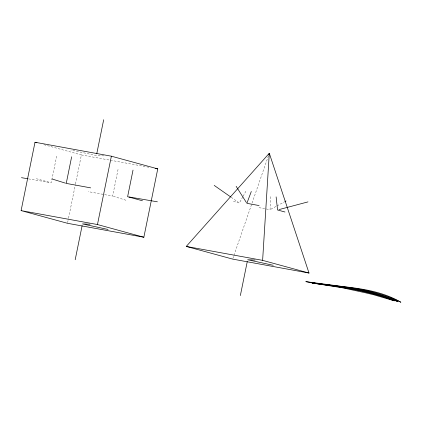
<?xml version="1.0" encoding="UTF-8"?>
<svg xmlns="http://www.w3.org/2000/svg" width="422" height="422" viewBox="0 0 422 422"><rect width="100%" height="100%" fill="white"/><g stroke="black" fill="none" stroke-linecap="round" stroke-linejoin="round"><path stroke-width="0.32" stroke-dasharray="2.11 1.58" d="M270.692 196.647L270.064 209.665L257.847 207.434M56.664 156.156L51.252 182.773L36.398 178.717M67.625 222.647L68.411 218.781M68.543 218.137L75.364 184.604M75.496 183.96L81.399 154.943L43.271 144.514M118.044 169.465L112.627 196.088L88.182 191.625M232.87 258.486L233.73 255.996M233.946 255.373L268.439 155.744M242.782 196.858L239.379 203.014L231.952 200.983M243.088 196.299L245.873 191.266M270.855 209.238L276.473 206.179M277.032 205.873L284.333 201.895M103.875 155.882L96.385 155.565L70.812 150.021M28.548 178.886L49.78 182.526M81.399 154.943L149.351 167.339M113.333 196.304L126.916 200.54M231.219 197.306L238.135 202.143"/><path stroke-width="0.63" d="M309.015 273.045L262.621 260.363L269.299 153.255L186.26 246.427L232.654 259.108L309.015 273.045L269.299 153.255L268.867 154.499M21.1 210.61L35.005 142.256L111.371 156.193L157.759 168.879L143.855 237.233L67.494 223.296L21.1 210.61L97.461 224.546L143.855 237.233M71.65 156.784L66.233 183.401L90.677 187.864M75.19 259.746L82.116 225.691M96.743 153.798L103.675 119.742M97.461 224.546L111.371 156.193M133.025 170.092L127.613 196.71L142.462 200.772M240.35 295.564L247.276 261.508M251.301 191.493L246.87 203.325L259.092 205.556M284.892 201.589L286.016 200.977M279.063 209.581L307.97 201.895M89.97 224.235L82.48 223.918L108.053 229.468M255.131 260.047L247.635 259.736L273.208 265.28M21.469 177.673L27.905 178.775M129.085 196.963L157.39 201.811M155.175 168.404L157.759 168.879M186.26 246.427L262.621 260.363M35.005 142.256L36.914 142.778M284.982 212.008L277.56 209.982L276.12 196.874M51.948 178.949L65.526 183.18M214.191 185.4L230.686 196.932M236.146 186.318L246.342 202.486M344.088 286.702L305.823 281.643C325.367 285.193 345.317 286.211 364.787 290.172C377.294 292.72 389.538 296.64 400.9 302.257C383.767 292.108 363.595 288.875 344.088 286.702M336.814 286.153L309.083 282.35L310.713 282.703A414.467 18.8 11.5 0 0 325.615 284.813C350.096 287.741 374.773 292.246 397.64 301.551C378.624 292.583 357.566 288.711 336.814 286.153M335.321 286.353L312.349 283.056L342.036 287.725L365.157 292.736A47.38 2.147 11.5 0 1 373.929 294.836L394.375 300.844C375.48 293.48 355.324 289.508 335.321 286.353"/></g></svg>
